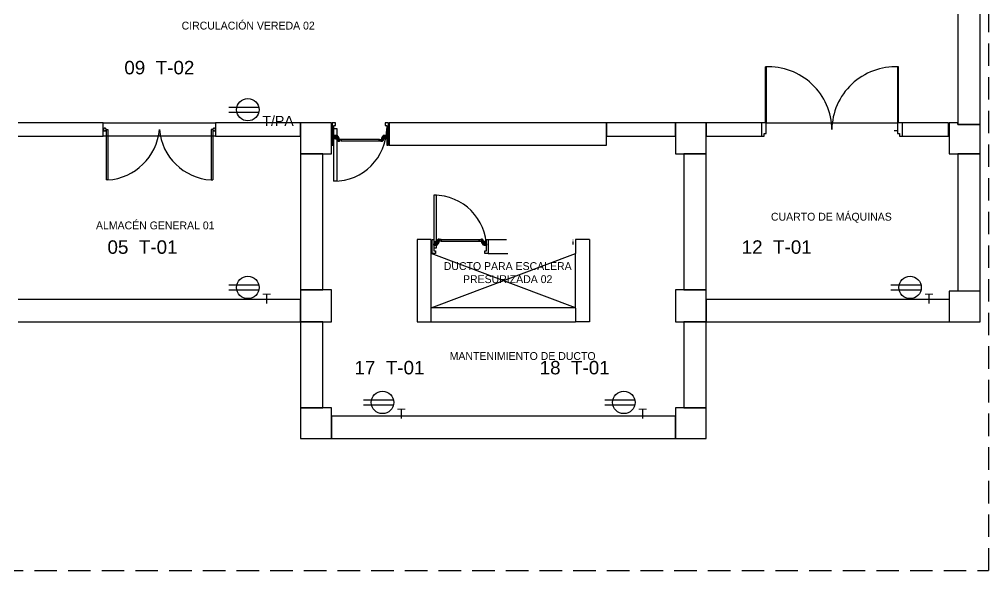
# Model space of a CAD drawing. Header units: metres. Extents: x 0 to 50, y 0 to 40.
# Drawn here: x 32.73 to 50, y 0 to 9.83 of the extents above; entities that cross this region are included whole.
import ezdxf

# ---------------------------------------------------------------- set-up
doc = ezdxf.new("R2010")
doc.units = ezdxf.units.M
doc.linetypes.add('dash', pattern=[0.6, 0.4, -0.2])
for name, color, linetype in [('ARQ-DUCTOS', 7, 'Continuous'), ('ARQ-LIMITE', 7, 'Continuous'), ('ARQ-MUROS', 7, 'Continuous'), ('ARQ-NOMBRES', 7, 'Continuous'), ('ARQ-PUERTAS', 7, 'Continuous'), ('EST-COLUMNAS', 7, 'Continuous'), ('EST-PLACAS', 7, 'Continuous')]:
    doc.layers.add(name, color=color, linetype=linetype)
doc.layers.add('IE-TOMAS-T01', color=1, linetype='Continuous', lineweight=30, true_color=0xbb2738)
doc.layers.add('IE-TOMAS-T02', color=5, linetype='Continuous', lineweight=30, true_color=0x1268b2)
doc.styles.add('EI_TEXTO', font='arial.ttf')

# ---------------------------------------------------------------- blocks, each defined once
blk = doc.blocks.new('IE_TN_M040')
at = {"color": 0, "lineweight": -2}
for p, q in [((-3.4, 0.45), (1.95, 0.45)), ((-3.4, -0.45), (1.95, -0.45))]:
    blk.add_line(p, q, dxfattribs=at)
blk.add_circle((0, 0), 2, dxfattribs=at)
at = {"color": 0, "style": 'EI_TEXTO', "flags": 1}
for tag in ['ALIMENTACION', 'TIPO', 'TABLERO', 'TENSION', 'SISTEMA', 'OBSERVACIONES', 'CONFIGURACION', 'CORRIENTE', 'CLASE_REFERENCIA', 'DESCRIPCION', 'MONTAJE', 'NORMA', 'PAGINA_DGE', 'NUM_TOMAS', 'ESTADO', 'FUENTE_CANTIDADES', 'IP']:
    blk.add_attdef(tag, (0, 0), '', height=2.5, dxfattribs=at)
at = {"color": 0, "style": 'EI_TEXTO'}
for tag, p in [('CODIGO', (10, 0.5)), ('DISTINTIVO', (2.9, -2.6)), ('CIRCUITO', (10, -3)), ('ALTURA', (10, -6.5)), ('NOTA_MONTAJE', (10, -10))]:
    blk.add_attdef(tag, p, '', height=2.5, dxfattribs=at)
blk = doc.blocks.new('IE_TN_EST110')
at = {"color": 0, "lineweight": -2}
for p, q in [((-3.4, 0.45), (1.95, 0.45)), ((-3.4, -0.45), (1.95, -0.45))]:
    blk.add_line(p, q, dxfattribs=at)
blk.add_circle((0, 0), 2, dxfattribs=at)
at = {"color": 0, "style": 'EI_TEXTO', "flags": 1}
for tag in ['ALIMENTACION', 'TIPO', 'TABLERO', 'TENSION', 'SISTEMA', 'OBSERVACIONES', 'CONFIGURACION', 'CORRIENTE', 'CLASE_REFERENCIA', 'DESCRIPCION', 'MONTAJE', 'NORMA', 'PAGINA_DGE', 'NUM_TOMAS', 'ESTADO', 'FUENTE_CANTIDADES', 'IP']:
    blk.add_attdef(tag, (0, 0), '', height=2.5, dxfattribs=at)
at = {"color": 0, "style": 'EI_TEXTO'}
for tag, p in [('CODIGO', (10, 0.5)), ('DISTINTIVO', (2.9, -2.6)), ('CIRCUITO', (10, -3)), ('ALTURA', (10, -6.5)), ('NOTA_MONTAJE', (10, -10))]:
    blk.add_attdef(tag, p, '', height=2.5, dxfattribs=at)

msp = doc.modelspace()

# ---------------------------------------------------------------- linework, layer by layer
at = {"layer": 'ARQ-DUCTOS', "color": 0, "lineweight": -2}
for p, q in [((40.07, 4.685), (42.64, 5.655)), ((42.64, 4.685), (40.07, 5.655))]:
    msp.add_line(p, q, dxfattribs=at)
at = {"layer": 'ARQ-LIMITE', "color": 0, "linetype": 'Dash', "lineweight": -2}
for p in [(50, 40), (0, 0)]:
    msp.add_line(p, (50, 0), dxfattribs=at)
at = {"layer": 'ARQ-MUROS', "color": 0, "lineweight": -2}
for p, q in [((34.225, 7.985), (32.71, 7.985)), ((34.225, 7.745), (34.225, 7.985)), ((34.225, 7.985), (36.225, 7.985)), ((37.74, 7.985), (36.225, 7.985)), ((36.225, 7.985), (36.225, 7.745)), ((37.74, 7.745), (37.74, 7.985)), ((44.42, 7.985), (43.19, 7.985)), ((44.42, 7.745), (44.42, 7.985)), ((45.957, 7.985), (44.97, 7.985)), ((44.97, 7.985), (44.97, 7.745)), ((45.957, 7.745), (45.957, 7.985)), ((46.037, 7.985), (48.377, 7.985)), ((49.285, 7.985), (48.457, 7.985)), ((48.457, 7.985), (48.457, 7.745)), ((49.285, 7.745), (49.285, 7.985)), ((32.71, 7.745), (34.225, 7.745)), ((36.225, 7.745), (34.225, 7.745)), ((36.225, 7.745), (37.74, 7.745)), ((43.19, 7.745), (44.42, 7.745)), ((44.97, 7.745), (45.957, 7.745)), ((48.457, 7.745), (49.285, 7.745)), ((41.085, 5.905), (41.41, 5.905)), ((42.6, 5.891), (42.6, 5.899)), ((42.6, 5.818), (42.6, 5.872)), ((41.085, 5.655), (41.434, 5.655)), ((37.74, 4.835), (32.71, 4.835)), ((37.74, 4.435), (37.74, 4.835)), ((32.71, 4.435), (37.74, 4.435))]:
    msp.add_line(p, q, dxfattribs=at)
at = {"layer": 'ARQ-PUERTAS', "color": 0, "lineweight": -2}
for p, q in [((46.022, 7.985), (46.022, 8.982)), ((46.037, 8.982), (46.022, 8.982)), ((46.037, 8.982), (46.037, 7.985)), ((48.378, 8.982), (48.378, 7.985)), ((48.378, 8.982), (48.392, 8.982)), ((48.392, 7.985), (48.392, 8.982)), ((38.365, 7.985), (38.305, 7.985)), ((38.305, 7.985), (38.305, 7.585)), ((38.365, 7.935), (38.365, 7.985)), ((39.305, 7.985), (39.245, 7.985)), ((39.245, 7.985), (39.245, 7.935)), ((39.305, 7.585), (39.305, 7.985)), ((46.037, 7.985), (45.957, 7.985)), ((46.037, 7.795), (46.037, 7.985)), ((48.457, 7.985), (48.377, 7.985)), ((48.377, 7.985), (48.377, 7.795)), ((34.275, 7.865), (34.275, 6.966)), ((34.275, 7.865), (34.305, 7.865)), ((34.305, 7.865), (34.305, 6.966)), ((36.145, 7.865), (36.145, 6.966)), ((36.175, 7.865), (36.145, 7.865)), ((36.175, 7.865), (36.175, 6.966)), ((38.335, 7.585), (38.335, 7.935)), ((38.335, 7.935), (38.365, 7.935)), ((38.335, 7.885), (38.385, 7.885)), ((38.335, 6.945), (38.335, 7.885)), ((38.385, 7.885), (38.385, 6.945)), ((39.245, 7.935), (39.275, 7.935)), ((39.275, 7.935), (39.275, 7.585)), ((46, 7.795), (46.037, 7.795)), ((46, 7.745), (46, 7.795)), ((48.367, 7.845), (48.317, 7.845)), ((48.377, 7.795), (48.415, 7.795)), ((48.415, 7.795), (48.415, 7.745)), ((38.363, 7.759), (38.336, 7.759)), ((38.336, 7.757), (38.336, 7.759)), ((38.363, 7.757), (38.336, 7.757)), ((38.336, 7.757), (38.336, 7.755)), ((38.336, 7.755), (38.363, 7.755)), ((38.336, 7.737), (38.336, 7.755)), ((38.363, 7.737), (38.336, 7.737)), ((38.336, 7.737), (38.336, 7.731)), ((38.363, 7.734), (38.336, 7.731)), ((38.336, 7.731), (38.336, 7.718)), ((38.363, 7.719), (38.336, 7.718)), ((38.336, 7.718), (38.336, 7.707)), ((38.363, 7.695), (38.336, 7.707)), ((38.363, 7.759), (38.363, 7.757)), ((38.364, 7.759), (38.363, 7.759)), ((38.363, 7.759), (38.363, 7.759)), ((38.363, 7.755), (38.363, 7.757)), ((38.363, 7.757), (38.363, 7.757)), ((38.364, 7.757), (38.363, 7.757)), ((38.363, 7.756), (38.363, 7.755)), ((38.363, 7.755), (38.363, 7.737)), ((38.364, 7.755), (38.363, 7.755)), ((38.363, 7.734), (38.363, 7.737)), ((38.364, 7.737), (38.363, 7.737)), ((38.363, 7.734), (38.363, 7.736)), ((38.363, 7.734), (38.363, 7.719)), ((38.363, 7.719), (38.363, 7.703)), ((38.364, 7.719), (38.363, 7.719)), ((38.363, 7.702), (38.363, 7.703)), ((38.363, 7.702), (38.363, 7.695)), ((38.363, 7.695), (38.364, 7.695)), ((38.364, 7.759), (38.364, 7.757)), ((38.364, 7.759), (38.364, 7.759)), ((38.385, 7.759), (38.364, 7.759)), ((38.364, 7.757), (38.364, 7.757)), ((38.364, 7.757), (38.364, 7.755)), ((38.385, 7.757), (38.364, 7.757)), ((38.364, 7.755), (38.364, 7.756)), ((38.364, 7.755), (38.364, 7.737)), ((38.364, 7.755), (38.385, 7.755)), ((38.364, 7.734), (38.364, 7.737)), ((38.385, 7.737), (38.364, 7.737)), ((38.364, 7.736), (38.364, 7.734)), ((38.364, 7.734), (38.364, 7.719)), ((38.385, 7.731), (38.364, 7.734)), ((38.364, 7.703), (38.364, 7.719)), ((38.37, 7.719), (38.364, 7.719)), ((38.385, 7.707), (38.364, 7.695)), ((38.364, 7.703), (38.364, 7.702)), ((38.364, 7.695), (38.364, 7.702)), ((38.37, 7.759), (38.37, 7.758)), ((38.381, 7.759), (38.37, 7.759)), ((38.37, 7.758), (38.381, 7.758)), ((38.37, 7.757), (38.385, 7.757)), ((38.37, 7.757), (38.37, 7.757)), ((38.37, 7.719), (38.37, 7.727)), ((38.381, 7.759), (38.385, 7.759)), ((38.385, 7.759), (38.395, 7.759)), ((38.385, 7.755), (38.385, 7.757)), ((38.385, 7.757), (38.385, 7.757)), ((38.385, 7.755), (38.385, 7.737)), ((38.385, 7.731), (38.385, 7.737)), ((38.385, 7.735), (38.388, 7.735)), ((38.385, 7.728), (38.385, 7.731)), ((38.385, 7.724), (38.385, 7.722)), ((38.385, 7.72), (38.385, 7.709)), ((38.385, 7.707), (38.385, 7.709)), ((38.388, 7.735), (38.397, 7.735)), ((38.404, 7.668), (38.419, 7.668)), ((38.41, 7.657), (38.418, 7.657)), ((38.418, 7.657), (38.429, 7.657)), ((38.419, 7.668), (38.427, 7.668)), ((38.42, 7.664), (38.42, 7.706)), ((38.427, 7.669), (38.427, 7.712)), ((38.436, 7.687), (38.427, 7.688)), ((38.429, 7.679), (38.428, 7.686)), ((38.429, 7.658), (38.437, 7.66)), ((38.429, 7.657), (38.43, 7.659)), ((38.43, 7.66), (38.43, 7.66)), ((38.439, 7.687), (38.437, 7.687)), ((38.44, 7.661), (38.438, 7.661)), ((38.463, 7.688), (38.439, 7.687)), ((38.464, 7.663), (38.44, 7.661)), ((38.463, 7.688), (38.464, 7.687)), ((39.147, 7.687), (38.464, 7.687)), ((38.464, 7.683), (38.464, 7.687)), ((38.464, 7.664), (39.147, 7.664)), ((38.464, 7.663), (38.465, 7.663)), ((39.146, 7.663), (39.145, 7.664)), ((39.147, 7.688), (39.146, 7.688)), ((39.146, 7.663), (39.171, 7.661)), ((39.147, 7.688), (39.172, 7.688)), ((39.147, 7.687), (39.147, 7.681)), ((39.171, 7.661), (39.173, 7.661)), ((39.172, 7.688), (39.174, 7.687)), ((39.173, 7.661), (39.181, 7.66)), ((39.183, 7.688), (39.175, 7.688)), ((39.181, 7.668), (39.181, 7.662)), ((39.181, 7.66), (39.181, 7.662)), ((39.181, 7.66), (39.181, 7.66)), ((39.181, 7.659), (39.182, 7.657)), ((39.182, 7.689), (39.182, 7.688)), ((39.182, 7.657), (39.193, 7.657)), ((39.184, 7.712), (39.184, 7.669)), ((39.184, 7.668), (39.191, 7.668)), ((39.191, 7.706), (39.191, 7.664)), ((39.191, 7.668), (39.207, 7.668)), ((39.193, 7.657), (39.201, 7.657)), ((39.214, 7.735), (39.223, 7.735)), ((39.216, 7.759), (39.226, 7.759)), ((39.223, 7.735), (39.224, 7.735)), ((39.224, 7.725), (39.224, 7.757)), ((39.224, 7.757), (39.224, 7.757)), ((39.224, 7.725), (39.224, 7.723)), ((39.224, 7.723), (39.224, 7.718)), ((39.245, 7.719), (39.224, 7.718)), ((39.224, 7.718), (39.224, 7.713)), ((39.226, 7.759), (39.23, 7.759)), ((39.245, 7.757), (39.226, 7.757)), ((39.245, 7.734), (39.226, 7.731)), ((39.228, 7.758), (39.227, 7.758)), ((39.227, 7.755), (39.245, 7.755)), ((39.245, 7.695), (39.227, 7.706)), ((39.245, 7.759), (39.23, 7.759)), ((39.245, 7.737), (39.23, 7.737)), ((39.245, 7.759), (39.245, 7.757)), ((39.247, 7.759), (39.245, 7.759)), ((39.245, 7.759), (39.245, 7.759)), ((39.245, 7.755), (39.245, 7.757)), ((39.245, 7.757), (39.245, 7.757)), ((39.247, 7.757), (39.245, 7.757)), ((39.245, 7.756), (39.245, 7.755)), ((39.245, 7.755), (39.245, 7.737)), ((39.247, 7.755), (39.245, 7.755)), ((39.245, 7.734), (39.245, 7.737)), ((39.247, 7.737), (39.245, 7.737)), ((39.245, 7.734), (39.245, 7.736)), ((39.245, 7.734), (39.245, 7.719)), ((39.245, 7.719), (39.245, 7.703)), ((39.247, 7.719), (39.245, 7.719)), ((39.245, 7.702), (39.245, 7.703)), ((39.245, 7.702), (39.245, 7.695)), ((39.245, 7.695), (39.247, 7.695)), ((39.274, 7.759), (39.247, 7.759)), ((39.247, 7.757), (39.247, 7.759)), ((39.247, 7.759), (39.247, 7.759)), ((39.247, 7.757), (39.247, 7.755)), ((39.274, 7.757), (39.247, 7.757)), ((39.247, 7.757), (39.247, 7.757)), ((39.247, 7.755), (39.247, 7.756)), ((39.247, 7.737), (39.247, 7.755)), ((39.247, 7.755), (39.274, 7.755)), ((39.247, 7.737), (39.247, 7.736)), ((39.247, 7.737), (39.247, 7.734)), ((39.274, 7.737), (39.247, 7.737)), ((39.247, 7.719), (39.247, 7.734)), ((39.274, 7.731), (39.247, 7.734)), ((39.274, 7.718), (39.247, 7.719)), ((39.247, 7.703), (39.247, 7.719)), ((39.274, 7.707), (39.247, 7.695)), ((39.247, 7.703), (39.247, 7.702)), ((39.247, 7.695), (39.247, 7.702)), ((39.274, 7.759), (39.274, 7.757)), ((39.274, 7.755), (39.274, 7.757)), ((39.274, 7.755), (39.274, 7.737)), ((39.274, 7.731), (39.274, 7.737)), ((39.274, 7.718), (39.274, 7.731)), ((39.274, 7.707), (39.274, 7.718)), ((45.957, 7.745), (46, 7.745)), ((48.415, 7.745), (48.457, 7.745)), ((38.305, 7.585), (38.335, 7.585)), ((39.275, 7.585), (39.305, 7.585)), ((34.305, 6.966), (34.275, 6.966)), ((36.145, 6.966), (36.175, 6.966)), ((38.385, 6.945), (38.335, 6.945)), ((40.115, 6.695), (40.115, 5.755)), ((40.165, 6.695), (40.115, 6.695)), ((40.165, 5.755), (40.165, 6.695)), ((40.085, 5.905), (40.115, 5.905)), ((40.085, 5.655), (40.085, 5.905)), ((40.115, 5.905), (40.115, 5.705)), ((40.199, 5.897), (40.184, 5.897)), ((40.198, 5.908), (40.19, 5.908)), ((40.209, 5.908), (40.198, 5.908)), ((40.207, 5.897), (40.199, 5.897)), ((40.2, 5.859), (40.2, 5.901)), ((40.207, 5.853), (40.207, 5.896)), ((40.207, 5.877), (40.216, 5.878)), ((40.209, 5.886), (40.208, 5.879)), ((40.21, 5.906), (40.209, 5.908)), ((40.217, 5.905), (40.209, 5.907)), ((40.209, 5.897), (40.209, 5.904)), ((40.21, 5.905), (40.21, 5.905)), ((40.219, 5.878), (40.217, 5.878)), ((40.22, 5.904), (40.218, 5.904)), ((40.243, 5.877), (40.219, 5.878)), ((40.244, 5.902), (40.22, 5.904)), ((40.243, 5.877), (40.244, 5.878)), ((40.244, 5.902), (40.245, 5.902)), ((40.927, 5.901), (40.244, 5.901)), ((40.244, 5.878), (40.244, 5.882)), ((40.244, 5.878), (40.927, 5.878)), ((40.926, 5.902), (40.925, 5.901)), ((40.926, 5.902), (40.951, 5.904)), ((40.927, 5.877), (40.926, 5.877)), ((40.927, 5.884), (40.927, 5.878)), ((40.927, 5.877), (40.952, 5.877)), ((40.951, 5.904), (40.953, 5.904)), ((40.952, 5.877), (40.954, 5.878)), ((40.961, 5.905), (40.953, 5.904)), ((40.955, 5.877), (40.963, 5.877)), ((40.962, 5.908), (40.961, 5.906)), ((40.961, 5.905), (40.961, 5.905)), ((40.961, 5.903), (40.961, 5.905)), ((40.973, 5.908), (40.962, 5.908)), ((40.962, 5.886), (40.963, 5.879)), ((40.962, 5.877), (40.962, 5.876)), ((40.971, 5.897), (40.964, 5.897)), ((40.964, 5.896), (40.964, 5.853)), ((40.971, 5.901), (40.971, 5.859)), ((40.987, 5.897), (40.971, 5.897)), ((40.981, 5.908), (40.973, 5.908)), ((41.055, 5.905), (41.085, 5.905)), ((41.055, 5.705), (41.055, 5.905)), ((41.085, 5.905), (41.085, 5.655)), ((40.115, 5.755), (40.165, 5.755)), ((40.115, 5.705), (40.145, 5.705)), ((40.143, 5.87), (40.116, 5.858)), ((40.116, 5.858), (40.116, 5.847)), ((40.116, 5.847), (40.143, 5.846)), ((40.116, 5.847), (40.116, 5.834)), ((40.116, 5.834), (40.143, 5.831)), ((40.116, 5.834), (40.116, 5.828)), ((40.116, 5.828), (40.143, 5.828)), ((40.116, 5.81), (40.116, 5.828)), ((40.143, 5.81), (40.116, 5.81)), ((40.116, 5.81), (40.116, 5.808)), ((40.116, 5.808), (40.143, 5.808)), ((40.116, 5.806), (40.116, 5.808)), ((40.116, 5.806), (40.143, 5.806)), ((40.144, 5.87), (40.143, 5.87)), ((40.143, 5.87), (40.143, 5.863)), ((40.143, 5.862), (40.143, 5.863)), ((40.143, 5.862), (40.143, 5.846)), ((40.143, 5.846), (40.143, 5.831)), ((40.143, 5.846), (40.144, 5.846)), ((40.143, 5.829), (40.143, 5.831)), ((40.143, 5.828), (40.143, 5.831)), ((40.143, 5.828), (40.143, 5.81)), ((40.143, 5.828), (40.144, 5.828)), ((40.143, 5.808), (40.143, 5.81)), ((40.143, 5.81), (40.143, 5.809)), ((40.143, 5.81), (40.144, 5.81)), ((40.143, 5.808), (40.143, 5.806)), ((40.143, 5.808), (40.143, 5.808)), ((40.143, 5.808), (40.144, 5.808)), ((40.143, 5.806), (40.144, 5.806)), ((40.143, 5.806), (40.143, 5.806)), ((40.144, 5.863), (40.144, 5.87)), ((40.165, 5.858), (40.144, 5.87)), ((40.144, 5.863), (40.144, 5.862)), ((40.144, 5.846), (40.144, 5.862)), ((40.144, 5.846), (40.144, 5.831)), ((40.144, 5.846), (40.15, 5.846)), ((40.144, 5.831), (40.165, 5.834)), ((40.144, 5.828), (40.144, 5.831)), ((40.144, 5.831), (40.144, 5.829)), ((40.144, 5.828), (40.144, 5.81)), ((40.144, 5.828), (40.165, 5.828)), ((40.144, 5.809), (40.144, 5.81)), ((40.144, 5.81), (40.144, 5.808)), ((40.165, 5.81), (40.144, 5.81)), ((40.144, 5.808), (40.144, 5.808)), ((40.144, 5.808), (40.144, 5.806)), ((40.144, 5.808), (40.165, 5.808)), ((40.144, 5.806), (40.144, 5.806)), ((40.144, 5.806), (40.165, 5.806)), ((40.145, 5.705), (40.145, 5.655)), ((40.15, 5.838), (40.15, 5.846)), ((40.15, 5.808), (40.165, 5.808)), ((40.15, 5.808), (40.15, 5.808)), ((40.15, 5.807), (40.15, 5.806)), ((40.161, 5.807), (40.15, 5.807)), ((40.15, 5.806), (40.161, 5.806)), ((40.165, 5.806), (40.161, 5.806)), ((40.165, 5.856), (40.165, 5.858)), ((40.165, 5.856), (40.165, 5.845)), ((40.165, 5.843), (40.165, 5.841)), ((40.165, 5.834), (40.165, 5.837)), ((40.165, 5.828), (40.165, 5.834)), ((40.168, 5.83), (40.165, 5.83)), ((40.165, 5.828), (40.165, 5.81)), ((40.165, 5.808), (40.165, 5.81)), ((40.165, 5.808), (40.165, 5.808)), ((40.175, 5.806), (40.165, 5.806)), ((40.177, 5.83), (40.168, 5.83)), ((41.003, 5.83), (40.994, 5.83)), ((41.006, 5.806), (40.996, 5.806)), ((41.004, 5.83), (41.003, 5.83)), ((41.004, 5.852), (41.004, 5.847)), ((41.004, 5.847), (41.025, 5.846)), ((41.004, 5.847), (41.004, 5.842)), ((41.004, 5.842), (41.004, 5.84)), ((41.004, 5.808), (41.004, 5.84)), ((41.004, 5.808), (41.004, 5.808)), ((41.006, 5.834), (41.025, 5.831)), ((41.006, 5.808), (41.025, 5.808)), ((41.01, 5.806), (41.006, 5.806)), ((41.025, 5.87), (41.007, 5.859)), ((41.025, 5.81), (41.007, 5.81)), ((41.007, 5.807), (41.008, 5.807)), ((41.01, 5.828), (41.025, 5.828)), ((41.01, 5.806), (41.025, 5.806)), ((41.027, 5.87), (41.025, 5.87)), ((41.025, 5.87), (41.025, 5.863)), ((41.025, 5.862), (41.025, 5.863)), ((41.025, 5.862), (41.025, 5.846)), ((41.025, 5.846), (41.025, 5.831)), ((41.025, 5.846), (41.027, 5.846)), ((41.025, 5.829), (41.025, 5.831)), ((41.025, 5.828), (41.025, 5.831)), ((41.025, 5.828), (41.025, 5.81)), ((41.025, 5.828), (41.027, 5.828)), ((41.025, 5.808), (41.025, 5.81)), ((41.025, 5.81), (41.025, 5.809)), ((41.025, 5.81), (41.027, 5.81)), ((41.025, 5.808), (41.025, 5.806)), ((41.025, 5.808), (41.025, 5.808)), ((41.025, 5.808), (41.027, 5.808)), ((41.025, 5.806), (41.027, 5.806)), ((41.025, 5.806), (41.025, 5.806)), ((41.025, 5.655), (41.025, 5.705)), ((41.025, 5.705), (41.055, 5.705)), ((41.054, 5.858), (41.027, 5.87)), ((41.027, 5.863), (41.027, 5.87)), ((41.027, 5.863), (41.027, 5.862)), ((41.027, 5.846), (41.027, 5.862)), ((41.027, 5.846), (41.054, 5.847)), ((41.027, 5.831), (41.027, 5.846)), ((41.027, 5.831), (41.054, 5.834)), ((41.027, 5.831), (41.027, 5.828)), ((41.027, 5.829), (41.027, 5.828)), ((41.027, 5.828), (41.054, 5.828)), ((41.027, 5.81), (41.027, 5.828)), ((41.027, 5.81), (41.027, 5.808)), ((41.054, 5.81), (41.027, 5.81)), ((41.027, 5.809), (41.027, 5.81)), ((41.027, 5.808), (41.054, 5.808)), ((41.027, 5.806), (41.027, 5.808)), ((41.027, 5.808), (41.027, 5.808)), ((41.027, 5.806), (41.054, 5.806)), ((41.027, 5.806), (41.027, 5.806)), ((41.054, 5.847), (41.054, 5.858)), ((41.054, 5.834), (41.054, 5.847)), ((41.054, 5.828), (41.054, 5.834)), ((41.054, 5.828), (41.054, 5.81)), ((41.054, 5.808), (41.054, 5.81)), ((41.054, 5.808), (41.054, 5.806)), ((40.145, 5.655), (40.085, 5.655)), ((41.085, 5.655), (41.025, 5.655))]:
    msp.add_line(p, q, dxfattribs=at)
at = {"layer": 'ARQ-PUERTAS', "color": 0, "lineweight": -2, "flags": 128}
for points in [[(38.429, 7.689), (38.428, 7.699), (38.427, 7.71)], [(38.427, 7.667), (38.428, 7.659), (38.429, 7.657)], [(38.437, 7.687), (38.436, 7.687), (38.436, 7.687)], [(38.438, 7.661), (38.437, 7.661), (38.437, 7.66)], [(38.464, 7.687), (38.466, 7.681), (38.467, 7.678), (38.468, 7.676)], [(38.465, 7.663), (38.467, 7.669), (38.468, 7.673), (38.468, 7.675)], [(39.146, 7.688), (39.144, 7.682), (39.143, 7.679), (39.143, 7.677)], [(39.145, 7.664), (39.143, 7.67), (39.143, 7.673), (39.143, 7.675)], [(39.173, 7.661), (39.173, 7.661), (39.173, 7.661)], [(39.174, 7.687), (39.175, 7.688), (39.175, 7.688)], [(39.184, 7.71), (39.183, 7.699), (39.182, 7.689)], [(39.182, 7.657), (39.183, 7.659), (39.184, 7.667)], [(39.224, 7.757), (39.225, 7.757), (39.226, 7.757)], [(39.227, 7.755), (39.228, 7.746), (39.23, 7.737)], [(40.209, 5.908), (40.208, 5.906), (40.207, 5.898)], [(40.207, 5.855), (40.208, 5.866), (40.209, 5.876)], [(40.217, 5.878), (40.216, 5.878), (40.216, 5.878)], [(40.218, 5.904), (40.217, 5.904), (40.217, 5.905)], [(40.244, 5.878), (40.246, 5.884), (40.247, 5.887), (40.248, 5.889)], [(40.245, 5.902), (40.247, 5.896), (40.248, 5.892), (40.248, 5.89)], [(40.925, 5.901), (40.923, 5.895), (40.923, 5.892), (40.923, 5.89)], [(40.926, 5.877), (40.924, 5.883), (40.923, 5.886), (40.923, 5.888)], [(40.953, 5.904), (40.953, 5.904), (40.953, 5.904)], [(40.954, 5.878), (40.955, 5.877), (40.955, 5.877)], [(40.964, 5.898), (40.963, 5.906), (40.962, 5.908)], [(40.962, 5.876), (40.963, 5.866), (40.964, 5.855)], [(41.006, 5.808), (41.005, 5.808), (41.004, 5.808)], [(41.01, 5.828), (41.008, 5.819), (41.007, 5.81)]]:
    msp.add_lwpolyline(points, dxfattribs=at)
at = {"layer": 'ARQ-PUERTAS', "color": 0, "lineweight": -2}
for centre, radius, start, end in [((46.078, 7.853), 1.13, 0.5916, 92.8072), ((48.337, 7.853), 1.13, 87.1928, 179.4084), ((34.25, 7.865), 0.025, 0, 180), ((34.25, 7.865), 0.025, 145.3367, 180), ((34.25, 7.865), 0.025, 180, 0), ((34.25, 7.865), 0.025, 180, -145.3367), ((34.25, 7.865), 0.025, 109.3015, 142.4111), ((34.25, 7.865), 0.025, -142.4111, -109.3015), ((34.25, 7.865), 0.025, 75, 108.5049), ((34.25, 7.865), 0.025, -105, -75), ((34.25, 7.865), 0.025, 37.5889, 70.6985), ((34.25, 7.865), 0.025, -70.6985, -37.5889), ((34.25, 7.865), 0.025, 0, 34.6633), ((34.25, 7.865), 0.025, -34.6633, 0), ((34.24, 7.953), 0.989, -86.2134, -5.1137), ((36.21, 7.953), 0.989, -174.8863, -93.7866), ((36.2, 7.865), 0.025, 0, 180), ((36.2, 7.865), 0.025, 145.3367, 180), ((36.2, 7.865), 0.025, 180, 0), ((36.2, 7.865), 0.025, -180, -145.3367), ((36.2, 7.865), 0.025, 109.3015, 142.4111), ((36.2, 7.865), 0.025, -142.4111, -109.3015), ((36.2, 7.865), 0.025, 75, 105), ((36.2, 7.865), 0.025, -105, -75), ((36.2, 7.865), 0.025, 37.5889, 70.6985), ((36.2, 7.865), 0.025, -70.6985, -37.5889), ((36.2, 7.865), 0.025, 0, 34.6633), ((36.2, 7.865), 0.025, -34.6633, 0), ((38.335, 7.885), 0.94, -90, 0), ((40.115, 5.755), 0.94, 0, 90)]:
    msp.add_arc(centre, radius, start, end, dxfattribs=at)
for centre, major_axis, start_param, end_param in [((38.428, 7.673), (-0.0008, 0.015), 3.714192, 5.173676), ((38.437, 7.674), (-0.0007, 0.0132), 1.972043, 3.714192), ((38.436, 7.674), (-0.0007, 0.0135), 2.928793, 3.714192), ((38.439, 7.674), (-0.0007, 0.0132), 3.146843, 3.714192), ((38.464, 7.675), (-0.0006, 0.0124), 2.928793, 3.714192), ((38.465, 7.675), (-0.0006, 0.0119), 2.608853, 3.714192), ((39.146, 7.676), (0.0006, 0.0119), 2.572338, 3.354392), ((39.147, 7.676), (0.0006, 0.0124), 2.568994, 3.354392), ((39.171, 7.674), (0.0007, 0.0132), 3.138918, 5.710586), ((39.174, 7.674), (0.0007, 0.0135), 2.568994, 3.354392), ((39.173, 7.674), (0.0007, 0.0132), 5.113256, 5.710586), ((39.182, 7.674), (0.0007, 0.0141), 0.86827, 2.568994), ((40.208, 5.892), (0.0008, 0.015), 4.251102, 5.710586), ((40.217, 5.891), (0.0007, 0.0132), 1.971664, 2.568994), ((40.216, 5.891), (0.0007, 0.0135), 5.710586, 0.212799), ((40.219, 5.891), (0.0007, 0.0132), 6.280511, 2.568994), ((40.244, 5.89), (0.0006, 0.0124), 5.710586, 0.212799), ((40.245, 5.89), (0.0006, 0.0119), 5.710586, 0.53274), ((40.926, 5.889), (-0.0006, 0.0119), 5.822598, 0.569255), ((40.927, 5.889), (-0.0006, 0.0124), 6.070386, 0.572599), ((40.951, 5.891), (-0.0007, 0.0132), 0.00525, 0.572599), ((40.953, 5.891), (-0.0007, 0.0132), 5.113635, 0.572599), ((40.954, 5.891), (-0.0007, 0.0135), 6.070386, 0.572599), ((40.962, 5.891), (-0.0007, 0.0141), 0.572599, 2.273323)]:
    msp.add_ellipse(centre, major_axis=major_axis, ratio=0.032529, start_param=start_param, end_param=end_param, dxfattribs=at)
for points in [[(38.385, 7.728), (38.383, 7.728), (38.377, 7.728), (38.372, 7.727), (38.37, 7.727)], [(38.37, 7.719), (38.37, 7.715), (38.37, 7.709), (38.37, 7.702), (38.37, 7.7), (38.37, 7.699)], [(38.37, 7.699), (38.372, 7.701), (38.377, 7.704), (38.382, 7.707), (38.385, 7.709)], [(38.381, 7.757), (38.381, 7.758), (38.381, 7.758), (38.381, 7.759)], [(38.381, 7.759), (38.381, 7.759), (38.381, 7.759), (38.381, 7.759), (38.381, 7.759)], [(38.384, 7.723), (38.384, 7.724), (38.384, 7.726), (38.383, 7.727)], [(38.384, 7.72), (38.384, 7.72), (38.384, 7.721), (38.384, 7.722), (38.384, 7.723)], [(38.385, 7.758), (38.385, 7.758), (38.385, 7.759), (38.385, 7.759)], [(38.385, 7.759), (38.385, 7.759), (38.385, 7.758), (38.385, 7.758)], [(38.393, 7.72), (38.392, 7.722), (38.39, 7.727), (38.388, 7.733), (38.388, 7.735)], [(38.388, 7.735), (38.388, 7.733), (38.39, 7.727), (38.392, 7.722), (38.393, 7.72)], [(38.401, 7.674), (38.399, 7.678), (38.395, 7.685), (38.393, 7.691), (38.391, 7.695)], [(38.407, 7.695), (38.404, 7.698), (38.399, 7.706), (38.395, 7.715), (38.393, 7.72)], [(38.393, 7.72), (38.395, 7.715), (38.399, 7.706), (38.404, 7.698), (38.407, 7.695)], [(38.395, 7.759), (38.395, 7.759), (38.395, 7.758), (38.394, 7.756), (38.394, 7.754), (38.394, 7.752), (38.395, 7.751)], [(38.411, 7.739), (38.409, 7.742), (38.404, 7.748), (38.399, 7.755), (38.396, 7.758), (38.395, 7.759)], [(38.395, 7.751), (38.395, 7.75), (38.395, 7.746), (38.396, 7.741), (38.397, 7.737), (38.397, 7.735)], [(38.397, 7.735), (38.398, 7.733), (38.399, 7.727), (38.401, 7.722), (38.402, 7.72)], [(38.402, 7.671), (38.402, 7.672), (38.401, 7.673), (38.401, 7.674), (38.401, 7.674)], [(38.402, 7.72), (38.404, 7.715), (38.407, 7.706), (38.412, 7.698), (38.414, 7.695)], [(38.403, 7.669), (38.403, 7.67), (38.403, 7.67), (38.403, 7.671), (38.402, 7.671)], [(38.404, 7.668), (38.404, 7.668), (38.404, 7.669), (38.403, 7.669), (38.403, 7.669)], [(38.41, 7.657), (38.409, 7.657), (38.408, 7.658), (38.406, 7.662), (38.405, 7.666), (38.404, 7.668)], [(38.411, 7.689), (38.41, 7.69), (38.409, 7.692), (38.408, 7.694), (38.407, 7.695)], [(38.407, 7.695), (38.408, 7.694), (38.409, 7.692), (38.41, 7.69), (38.411, 7.689)], [(38.423, 7.722), (38.421, 7.725), (38.417, 7.731), (38.413, 7.736), (38.411, 7.739)], [(38.418, 7.674), (38.418, 7.677), (38.416, 7.682), (38.413, 7.687), (38.411, 7.689)], [(38.411, 7.689), (38.413, 7.687), (38.416, 7.682), (38.418, 7.677), (38.418, 7.674)], [(38.414, 7.695), (38.416, 7.692), (38.418, 7.688), (38.421, 7.683), (38.423, 7.681)], [(38.418, 7.674), (38.418, 7.674), (38.418, 7.674), (38.418, 7.674), (38.418, 7.674)], [(38.418, 7.674), (38.418, 7.673), (38.419, 7.671), (38.419, 7.669), (38.419, 7.668)], [(38.418, 7.657), (38.418, 7.657), (38.419, 7.658), (38.419, 7.66), (38.42, 7.662)], [(38.419, 7.662), (38.419, 7.66), (38.419, 7.658), (38.418, 7.657), (38.418, 7.657)], [(38.42, 7.665), (38.42, 7.666), (38.42, 7.667), (38.419, 7.668)], [(38.419, 7.668), (38.419, 7.667), (38.42, 7.665), (38.42, 7.663), (38.419, 7.662)], [(38.42, 7.662), (38.42, 7.663), (38.42, 7.663), (38.42, 7.664)], [(38.426, 7.716), (38.426, 7.717), (38.425, 7.719), (38.424, 7.721), (38.423, 7.722)], [(38.423, 7.681), (38.424, 7.68), (38.425, 7.678), (38.426, 7.675), (38.426, 7.674)], [(38.427, 7.713), (38.427, 7.714), (38.427, 7.715), (38.426, 7.716)], [(38.426, 7.674), (38.426, 7.673), (38.427, 7.671), (38.427, 7.669), (38.427, 7.668)], [(38.427, 7.668), (38.427, 7.668), (38.427, 7.668), (38.427, 7.668), (38.427, 7.667)], [(39.188, 7.722), (39.187, 7.721), (39.186, 7.719), (39.185, 7.717), (39.184, 7.716)], [(39.184, 7.716), (39.184, 7.715), (39.184, 7.714), (39.184, 7.713)], [(39.184, 7.668), (39.184, 7.669), (39.184, 7.671), (39.184, 7.673), (39.185, 7.674)], [(39.184, 7.667), (39.184, 7.668), (39.184, 7.668), (39.184, 7.668), (39.184, 7.668)], [(39.185, 7.674), (39.185, 7.675), (39.186, 7.678), (39.187, 7.68), (39.188, 7.681)], [(39.2, 7.739), (39.198, 7.736), (39.194, 7.731), (39.19, 7.725), (39.188, 7.722)], [(39.188, 7.681), (39.189, 7.683), (39.192, 7.688), (39.195, 7.692), (39.197, 7.695)], [(39.192, 7.674), (39.192, 7.673), (39.192, 7.671), (39.191, 7.669), (39.191, 7.668)], [(39.191, 7.668), (39.192, 7.669), (39.192, 7.671), (39.192, 7.673), (39.192, 7.674)], [(39.191, 7.668), (39.191, 7.667), (39.191, 7.666), (39.191, 7.665)], [(39.191, 7.662), (39.191, 7.663), (39.191, 7.665), (39.191, 7.667), (39.191, 7.668)], [(39.191, 7.664), (39.191, 7.663), (39.191, 7.663), (39.191, 7.662)], [(39.191, 7.662), (39.191, 7.66), (39.192, 7.658), (39.192, 7.657), (39.193, 7.657)], [(39.193, 7.657), (39.193, 7.657), (39.192, 7.658), (39.192, 7.66), (39.191, 7.662)], [(39.2, 7.689), (39.198, 7.687), (39.195, 7.682), (39.193, 7.677), (39.192, 7.674)], [(39.192, 7.674), (39.192, 7.674), (39.192, 7.674), (39.192, 7.674), (39.192, 7.674)], [(39.192, 7.674), (39.192, 7.674), (39.192, 7.674), (39.192, 7.674), (39.193, 7.674)], [(39.193, 7.674), (39.193, 7.677), (39.195, 7.682), (39.198, 7.687), (39.2, 7.689)], [(39.197, 7.695), (39.199, 7.698), (39.203, 7.706), (39.207, 7.715), (39.209, 7.72)], [(39.216, 7.759), (39.215, 7.758), (39.212, 7.755), (39.206, 7.748), (39.202, 7.742), (39.2, 7.739)], [(39.204, 7.695), (39.203, 7.694), (39.202, 7.692), (39.2, 7.69), (39.2, 7.689)], [(39.2, 7.689), (39.2, 7.69), (39.202, 7.692), (39.203, 7.694), (39.204, 7.695)], [(39.207, 7.668), (39.206, 7.666), (39.204, 7.662), (39.202, 7.658), (39.201, 7.657), (39.201, 7.657)], [(39.218, 7.72), (39.216, 7.715), (39.211, 7.706), (39.206, 7.698), (39.204, 7.695)], [(39.204, 7.695), (39.207, 7.698), (39.212, 7.706), (39.216, 7.715), (39.218, 7.72)], [(39.208, 7.671), (39.208, 7.671), (39.208, 7.67), (39.207, 7.67), (39.207, 7.669)], [(39.207, 7.669), (39.207, 7.669), (39.207, 7.669), (39.207, 7.668), (39.207, 7.668)], [(39.21, 7.674), (39.21, 7.674), (39.209, 7.673), (39.209, 7.672), (39.208, 7.671)], [(39.209, 7.72), (39.209, 7.722), (39.211, 7.727), (39.213, 7.733), (39.214, 7.735)], [(39.22, 7.695), (39.218, 7.691), (39.215, 7.685), (39.212, 7.678), (39.21, 7.674)], [(39.214, 7.735), (39.214, 7.737), (39.215, 7.741), (39.216, 7.746), (39.216, 7.75), (39.216, 7.751)], [(39.216, 7.751), (39.216, 7.752), (39.216, 7.754), (39.216, 7.756), (39.216, 7.758), (39.216, 7.759), (39.216, 7.759)], [(39.223, 7.735), (39.222, 7.733), (39.22, 7.727), (39.219, 7.722), (39.218, 7.72)], [(39.218, 7.72), (39.219, 7.722), (39.221, 7.727), (39.222, 7.733), (39.223, 7.735)], [(39.223, 7.735), (39.224, 7.737), (39.224, 7.739), (39.224, 7.741)], [(39.226, 7.731), (39.226, 7.73), (39.225, 7.728), (39.225, 7.726), (39.224, 7.725)], [(39.224, 7.713), (39.225, 7.711), (39.226, 7.708), (39.227, 7.706), (39.227, 7.706)], [(39.226, 7.759), (39.226, 7.759), (39.226, 7.758), (39.226, 7.758)], [(39.226, 7.758), (39.226, 7.758), (39.226, 7.759), (39.226, 7.759)], [(39.226, 7.757), (39.226, 7.757), (39.226, 7.757), (39.227, 7.756), (39.227, 7.756), (39.227, 7.755)], [(39.23, 7.737), (39.229, 7.736), (39.229, 7.735), (39.227, 7.733), (39.227, 7.731), (39.226, 7.731)], [(39.23, 7.759), (39.23, 7.758), (39.23, 7.758), (39.23, 7.758)], [(39.23, 7.759), (39.23, 7.759), (39.23, 7.759), (39.23, 7.759), (39.23, 7.759)], [(39.23, 7.759), (39.23, 7.759), (39.23, 7.759), (39.23, 7.759)], [(40.171, 5.87), (40.173, 5.874), (40.175, 5.88), (40.179, 5.887), (40.181, 5.891)], [(40.181, 5.891), (40.181, 5.891), (40.181, 5.892), (40.182, 5.893), (40.182, 5.894)], [(40.182, 5.894), (40.183, 5.894), (40.183, 5.895), (40.183, 5.895), (40.183, 5.896)], [(40.183, 5.896), (40.183, 5.896), (40.184, 5.896), (40.184, 5.897), (40.184, 5.897)], [(40.184, 5.897), (40.185, 5.899), (40.186, 5.903), (40.188, 5.907), (40.189, 5.908), (40.19, 5.908)], [(40.187, 5.87), (40.188, 5.871), (40.189, 5.873), (40.19, 5.875), (40.191, 5.876)], [(40.191, 5.876), (40.19, 5.875), (40.189, 5.873), (40.188, 5.871), (40.187, 5.87)], [(40.191, 5.876), (40.193, 5.878), (40.196, 5.883), (40.198, 5.888), (40.198, 5.891)], [(40.198, 5.891), (40.198, 5.888), (40.196, 5.883), (40.193, 5.878), (40.191, 5.876)], [(40.203, 5.884), (40.201, 5.882), (40.198, 5.877), (40.196, 5.873), (40.194, 5.87)], [(40.2, 5.903), (40.199, 5.905), (40.199, 5.907), (40.198, 5.908), (40.198, 5.908)], [(40.198, 5.908), (40.198, 5.908), (40.199, 5.907), (40.199, 5.905), (40.199, 5.903)], [(40.199, 5.897), (40.199, 5.896), (40.199, 5.894), (40.198, 5.892), (40.198, 5.891)], [(40.198, 5.891), (40.198, 5.891), (40.198, 5.891), (40.198, 5.891), (40.198, 5.891)], [(40.199, 5.903), (40.2, 5.902), (40.2, 5.9), (40.199, 5.898), (40.199, 5.897)], [(40.199, 5.897), (40.2, 5.898), (40.2, 5.899), (40.2, 5.9)], [(40.2, 5.901), (40.2, 5.902), (40.2, 5.902), (40.2, 5.903)], [(40.206, 5.891), (40.206, 5.89), (40.205, 5.887), (40.204, 5.885), (40.203, 5.884)], [(40.207, 5.897), (40.207, 5.896), (40.207, 5.894), (40.206, 5.892), (40.206, 5.891)], [(40.207, 5.898), (40.207, 5.897), (40.207, 5.897), (40.207, 5.897), (40.207, 5.897)], [(40.964, 5.897), (40.964, 5.897), (40.964, 5.897), (40.964, 5.897), (40.964, 5.898)], [(40.965, 5.891), (40.964, 5.892), (40.964, 5.894), (40.964, 5.896), (40.964, 5.897)], [(40.968, 5.884), (40.967, 5.885), (40.966, 5.887), (40.965, 5.89), (40.965, 5.891)], [(40.977, 5.87), (40.975, 5.873), (40.972, 5.877), (40.969, 5.882), (40.968, 5.884)], [(40.973, 5.908), (40.972, 5.908), (40.972, 5.907), (40.971, 5.905), (40.971, 5.903)], [(40.971, 5.903), (40.972, 5.905), (40.972, 5.907), (40.973, 5.908), (40.973, 5.908)], [(40.971, 5.903), (40.971, 5.902), (40.971, 5.902), (40.971, 5.901)], [(40.971, 5.897), (40.971, 5.898), (40.971, 5.9), (40.971, 5.902), (40.971, 5.903)], [(40.971, 5.9), (40.971, 5.899), (40.971, 5.898), (40.971, 5.897)], [(40.971, 5.897), (40.971, 5.896), (40.972, 5.894), (40.972, 5.892), (40.972, 5.891)], [(40.972, 5.891), (40.972, 5.892), (40.972, 5.894), (40.972, 5.896), (40.971, 5.897)], [(40.972, 5.891), (40.972, 5.891), (40.972, 5.891), (40.972, 5.891), (40.972, 5.891)], [(40.972, 5.891), (40.973, 5.888), (40.975, 5.883), (40.978, 5.878), (40.98, 5.876)], [(40.973, 5.891), (40.972, 5.891), (40.972, 5.891), (40.972, 5.891), (40.972, 5.891)], [(40.98, 5.876), (40.978, 5.878), (40.975, 5.883), (40.973, 5.888), (40.973, 5.891)], [(40.98, 5.876), (40.98, 5.875), (40.982, 5.873), (40.983, 5.871), (40.984, 5.87)], [(40.984, 5.87), (40.983, 5.871), (40.982, 5.873), (40.98, 5.875), (40.98, 5.876)], [(40.981, 5.908), (40.981, 5.908), (40.982, 5.907), (40.984, 5.903), (40.986, 5.899), (40.987, 5.897)], [(40.987, 5.897), (40.987, 5.897), (40.987, 5.896), (40.987, 5.896), (40.987, 5.896)], [(40.987, 5.896), (40.987, 5.895), (40.988, 5.895), (40.988, 5.894), (40.988, 5.894)], [(40.988, 5.894), (40.989, 5.893), (40.989, 5.892), (40.99, 5.891), (40.99, 5.891)], [(40.99, 5.891), (40.992, 5.887), (40.995, 5.88), (40.998, 5.874), (41, 5.87)], [(40.15, 5.866), (40.15, 5.865), (40.15, 5.863), (40.15, 5.856), (40.15, 5.85), (40.15, 5.846)], [(40.165, 5.856), (40.162, 5.858), (40.157, 5.861), (40.152, 5.864), (40.15, 5.866)], [(40.15, 5.838), (40.152, 5.838), (40.157, 5.837), (40.163, 5.837), (40.165, 5.837)], [(40.161, 5.806), (40.161, 5.807), (40.161, 5.807), (40.161, 5.808)], [(40.161, 5.806), (40.161, 5.806), (40.161, 5.806), (40.161, 5.806), (40.161, 5.806)], [(40.163, 5.838), (40.164, 5.839), (40.164, 5.841), (40.164, 5.842)], [(40.164, 5.842), (40.164, 5.843), (40.164, 5.844), (40.164, 5.845), (40.164, 5.845)], [(40.165, 5.806), (40.165, 5.806), (40.165, 5.807), (40.165, 5.807)], [(40.165, 5.807), (40.165, 5.807), (40.165, 5.806), (40.165, 5.806)], [(40.168, 5.83), (40.168, 5.832), (40.17, 5.838), (40.172, 5.843), (40.173, 5.845)], [(40.173, 5.845), (40.172, 5.843), (40.17, 5.838), (40.168, 5.832), (40.168, 5.83)], [(40.173, 5.845), (40.175, 5.85), (40.179, 5.859), (40.184, 5.867), (40.187, 5.87)], [(40.187, 5.87), (40.184, 5.867), (40.179, 5.859), (40.175, 5.85), (40.173, 5.845)], [(40.175, 5.814), (40.174, 5.813), (40.174, 5.811), (40.174, 5.809), (40.175, 5.807), (40.175, 5.806), (40.175, 5.806)], [(40.177, 5.83), (40.177, 5.828), (40.176, 5.824), (40.175, 5.819), (40.175, 5.815), (40.175, 5.814)], [(40.175, 5.806), (40.176, 5.807), (40.179, 5.81), (40.184, 5.817), (40.189, 5.823), (40.191, 5.826)], [(40.182, 5.845), (40.181, 5.843), (40.179, 5.838), (40.178, 5.832), (40.177, 5.83)], [(40.194, 5.87), (40.192, 5.867), (40.187, 5.859), (40.184, 5.85), (40.182, 5.845)], [(40.191, 5.826), (40.193, 5.829), (40.197, 5.834), (40.201, 5.84), (40.203, 5.843)], [(40.203, 5.843), (40.204, 5.844), (40.205, 5.846), (40.206, 5.848), (40.206, 5.849)], [(40.206, 5.849), (40.207, 5.85), (40.207, 5.851), (40.207, 5.852)], [(40.964, 5.852), (40.964, 5.851), (40.964, 5.85), (40.964, 5.849)], [(40.964, 5.849), (40.965, 5.848), (40.966, 5.846), (40.967, 5.844), (40.968, 5.843)], [(40.968, 5.843), (40.97, 5.84), (40.974, 5.834), (40.978, 5.829), (40.98, 5.826)], [(40.989, 5.845), (40.987, 5.85), (40.983, 5.859), (40.979, 5.867), (40.977, 5.87)], [(40.98, 5.826), (40.982, 5.823), (40.986, 5.817), (40.992, 5.81), (40.995, 5.807), (40.996, 5.806)], [(40.984, 5.87), (40.986, 5.867), (40.991, 5.859), (40.996, 5.85), (40.998, 5.845)], [(40.998, 5.845), (40.996, 5.85), (40.992, 5.859), (40.987, 5.867), (40.984, 5.87)], [(40.994, 5.83), (40.993, 5.832), (40.991, 5.838), (40.989, 5.843), (40.989, 5.845)], [(40.996, 5.814), (40.996, 5.815), (40.996, 5.819), (40.995, 5.824), (40.994, 5.828), (40.994, 5.83)], [(40.996, 5.806), (40.996, 5.806), (40.996, 5.807), (40.996, 5.809), (40.996, 5.811), (40.996, 5.813), (40.996, 5.814)], [(40.998, 5.845), (40.999, 5.843), (41, 5.838), (41.002, 5.832), (41.003, 5.83)], [(41.003, 5.83), (41.002, 5.832), (41.001, 5.838), (40.999, 5.843), (40.998, 5.845)], [(41.004, 5.824), (41.004, 5.826), (41.004, 5.828), (41.003, 5.83)], [(41.007, 5.859), (41.007, 5.859), (41.006, 5.857), (41.005, 5.854), (41.004, 5.852)], [(41.004, 5.84), (41.005, 5.839), (41.005, 5.837), (41.006, 5.835), (41.006, 5.834)], [(41.006, 5.834), (41.007, 5.834), (41.007, 5.832), (41.009, 5.83), (41.009, 5.829), (41.01, 5.828)], [(41.007, 5.81), (41.007, 5.809), (41.007, 5.809), (41.006, 5.808), (41.006, 5.808), (41.006, 5.808)], [(41.006, 5.807), (41.006, 5.807), (41.006, 5.806), (41.006, 5.806)], [(41.006, 5.806), (41.006, 5.806), (41.006, 5.807), (41.006, 5.807)], [(41.01, 5.807), (41.01, 5.807), (41.01, 5.807), (41.01, 5.806)], [(41.01, 5.806), (41.01, 5.806), (41.01, 5.806), (41.01, 5.806), (41.01, 5.806)]]:
    msp.add_open_spline(points, degree=3, dxfattribs=at)
for points, knots in [([(38.388, 7.735), (38.387, 7.737), (38.386, 7.741), (38.386, 7.745), (38.385, 7.748), (38.385, 7.749)], [0, 0, 0, 0, 0.3333333, 0.6666667, 0.8492094, 0.8492094, 0.8492094, 0.8492094]), ([(38.385, 7.748), (38.385, 7.747), (38.386, 7.745), (38.386, 7.741), (38.387, 7.737), (38.388, 7.735)], [0.2039834, 0.2039834, 0.2039834, 0.2039834, 0.3333333, 0.6666667, 1, 1, 1, 1]), ([(38.391, 7.695), (38.39, 7.698), (38.387, 7.705), (38.386, 7.713), (38.385, 7.716)], [0, 0, 0, 0, 0.5, 0.8628194, 0.8628194, 0.8628194, 0.8628194]), ([(38.419, 7.669), (38.419, 7.669), (38.419, 7.671), (38.419, 7.673), (38.418, 7.674)], [0.11269, 0.11269, 0.11269, 0.11269, 0.5, 1, 1, 1, 1]), ([(39.225, 7.712), (39.224, 7.71), (39.223, 7.704), (39.221, 7.698), (39.22, 7.695)], [0.2898785, 0.2898785, 0.2898785, 0.2898785, 0.5, 1, 1, 1, 1]), ([(39.225, 7.742), (39.224, 7.741), (39.224, 7.739), (39.223, 7.737), (39.223, 7.735)], [0.5889567, 0.5889567, 0.5889567, 0.5889567, 0.6666667, 1, 1, 1, 1]), ([(40.198, 5.891), (40.199, 5.892), (40.199, 5.894), (40.199, 5.896), (40.199, 5.896)], [0, 0, 0, 0, 0.5, 0.88731, 0.88731, 0.88731, 0.88731]), ([(40.165, 5.849), (40.166, 5.852), (40.167, 5.86), (40.17, 5.867), (40.171, 5.87)], [0.1371806, 0.1371806, 0.1371806, 0.1371806, 0.5, 1, 1, 1, 1]), ([(40.165, 5.816), (40.165, 5.817), (40.166, 5.82), (40.166, 5.824), (40.167, 5.828), (40.168, 5.83)], [0.1507906, 0.1507906, 0.1507906, 0.1507906, 0.3333333, 0.6666667, 1, 1, 1, 1]), ([(40.168, 5.83), (40.167, 5.828), (40.166, 5.824), (40.166, 5.82), (40.165, 5.818), (40.165, 5.817)], [0, 0, 0, 0, 0.3333333, 0.6666667, 0.7960166, 0.7960166, 0.7960166, 0.7960166]), ([(41, 5.87), (41.001, 5.867), (41.003, 5.861), (41.004, 5.855), (41.005, 5.853)], [0, 0, 0, 0, 0.5, 0.7101215, 0.7101215, 0.7101215, 0.7101215]), ([(41.003, 5.83), (41.003, 5.828), (41.004, 5.826), (41.004, 5.824), (41.005, 5.823)], [0, 0, 0, 0, 0.3333333, 0.4110433, 0.4110433, 0.4110433, 0.4110433]), ([(41.01, 5.806), (41.01, 5.806), (41.01, 5.806), (41.01, 5.806), (41.01, 5.807), (41.01, 5.808), (41.01, 5.808)], [0.1666667, 0.1666667, 0.1666667, 0.1666667, 0.3333333, 0.5, 0.6666667, 1, 1, 1, 1])]:
    msp.add_open_spline(points, degree=3, knots=knots, dxfattribs=at)
at = {"layer": 'EST-COLUMNAS', "color": 0, "lineweight": -2}
for p, q in [((38.29, 7.985), (37.74, 7.985)), ((37.74, 7.985), (37.74, 7.435)), ((38.29, 7.435), (38.29, 7.985)), ((44.97, 7.985), (44.42, 7.985)), ((44.42, 7.985), (44.42, 7.435)), ((44.97, 7.435), (44.97, 7.985)), ((49.45, 7.985), (49.3, 7.985)), ((49.3, 7.985), (49.3, 7.435)), ((49.45, 7.955), (49.45, 7.985)), ((49.85, 7.955), (49.45, 7.955)), ((49.85, 7.435), (49.85, 7.955)), ((37.74, 7.435), (38.14, 7.435)), ((38.14, 7.435), (38.29, 7.435)), ((44.42, 7.435), (44.57, 7.435)), ((44.57, 7.435), (44.97, 7.435)), ((49.3, 7.435), (49.85, 7.435)), ((38.14, 5.005), (37.74, 5.005)), ((37.74, 5.005), (37.74, 4.435)), ((38.29, 5.005), (38.14, 5.005)), ((38.29, 4.435), (38.29, 5.005)), ((44.57, 5.005), (44.42, 5.005)), ((44.42, 5.005), (44.42, 4.435)), ((44.97, 5.005), (44.57, 5.005)), ((44.97, 4.835), (44.97, 5.005)), ((49.85, 4.985), (49.3, 4.985)), ((49.3, 4.985), (49.3, 4.435)), ((49.85, 4.435), (49.85, 4.985)), ((44.97, 4.435), (44.97, 4.835)), ((37.74, 4.435), (38.14, 4.435)), ((38.14, 4.435), (38.29, 4.435)), ((44.42, 4.435), (44.57, 4.435)), ((44.57, 4.435), (44.97, 4.435)), ((49.3, 4.435), (49.85, 4.435)), ((38.14, 2.905), (37.74, 2.905)), ((37.74, 2.905), (37.74, 2.355)), ((38.29, 2.905), (38.14, 2.905)), ((38.29, 2.755), (38.29, 2.905)), ((44.57, 2.905), (44.42, 2.905)), ((44.42, 2.905), (44.42, 2.755)), ((44.97, 2.905), (44.57, 2.905)), ((44.97, 2.355), (44.97, 2.905)), ((38.29, 2.355), (38.29, 2.755)), ((44.42, 2.755), (44.42, 2.355)), ((37.74, 2.355), (38.29, 2.355)), ((44.42, 2.355), (44.97, 2.355))]:
    msp.add_line(p, q, dxfattribs=at)
at = {"layer": 'EST-PLACAS', "color": 0, "lineweight": -2}
for p, q in [((49.45, 10.865), (49.45, 7.985)), ((49.85, 7.955), (49.85, 10.865)), ((43.19, 7.985), (39.32, 7.985)), ((39.32, 7.985), (39.32, 7.585)), ((43.19, 7.585), (43.19, 7.985)), ((43.19, 7.985), (43.19, 7.745)), ((49.45, 7.985), (49.45, 7.955)), ((49.45, 7.955), (49.85, 7.955)), ((37.74, 7.435), (37.74, 5.005)), ((38.14, 7.435), (37.74, 7.435)), ((38.14, 5.005), (38.14, 7.435)), ((39.32, 7.585), (43.19, 7.585)), ((44.57, 7.435), (44.57, 5.005)), ((44.97, 7.435), (44.57, 7.435)), ((44.97, 5.005), (44.97, 7.435)), ((49.85, 7.435), (49.45, 7.435)), ((49.45, 7.435), (49.45, 4.985)), ((49.85, 4.985), (49.85, 7.435)), ((40.07, 5.905), (39.82, 5.905)), ((39.82, 5.905), (39.82, 4.435)), ((40.07, 4.685), (40.07, 5.905)), ((42.64, 5.905), (42.64, 5.655)), ((42.89, 5.905), (42.64, 5.905)), ((42.89, 5.905), (42.89, 4.435)), ((42.64, 4.685), (42.64, 5.655)), ((37.74, 5.005), (38.14, 5.005)), ((44.57, 5.005), (44.97, 5.005)), ((42.64, 4.685), (40.07, 4.685)), ((40.07, 4.439), (40.07, 4.681)), ((42.64, 4.681), (42.64, 4.439)), ((49.3, 4.835), (44.97, 4.835)), ((44.97, 4.835), (44.97, 4.435)), ((37.74, 4.435), (37.74, 2.905)), ((38.14, 4.435), (37.74, 4.435)), ((38.14, 2.905), (38.14, 4.435)), ((39.82, 4.435), (40.07, 4.435)), ((40.07, 4.435), (42.64, 4.435)), ((42.89, 4.435), (42.64, 4.435)), ((44.57, 4.435), (44.57, 2.905)), ((44.97, 4.435), (44.57, 4.435)), ((44.97, 2.905), (44.97, 4.435)), ((44.97, 4.435), (49.3, 4.435)), ((37.74, 2.905), (38.14, 2.905)), ((44.57, 2.905), (44.97, 2.905)), ((44.42, 2.755), (38.29, 2.755)), ((38.29, 2.755), (38.29, 2.355)), ((44.42, 2.355), (44.42, 2.755)), ((38.29, 2.355), (44.42, 2.355))]:
    msp.add_line(p, q, dxfattribs=at)

# ---------------------------------------------------------------- block references
at = {"layer": 'IE-TOMAS-T01'}
ref = msp.add_blockref('IE_TN_M040', (36.8, 5.05), dxfattribs=dict(at, xscale=0.1, yscale=0.1, zscale=0.1))
ref.add_attrib('CODIGO', '05  T-01', (34.3, 5.65), dxfattribs={"color": 0, "height": 0.24, "style": 'EI_TEXTO'})
ref.add_attrib('DISTINTIVO', 'T', (37.06, 4.76), dxfattribs={"color": 0, "height": 0.18, "style": 'EI_TEXTO'})
ref = msp.add_blockref('IE_TN_M040', (48.6, 5.05), dxfattribs=dict(at, xscale=0.1, yscale=0.1, zscale=0.1))
ref.add_attrib('CODIGO', '12  T-01', (45.6, 5.65), dxfattribs={"color": 0, "height": 0.24, "style": 'EI_TEXTO'})
ref.add_attrib('DISTINTIVO', 'T', (48.86, 4.76), dxfattribs={"color": 0, "height": 0.18, "style": 'EI_TEXTO'})
ref = msp.add_blockref('IE_TN_M040', (39.2, 3), dxfattribs=dict(at, xscale=0.1, yscale=0.1, zscale=0.1))
ref.add_attrib('CODIGO', '17  T-01', (38.7, 3.5), dxfattribs={"color": 0, "height": 0.24, "style": 'EI_TEXTO'})
ref.add_attrib('DISTINTIVO', 'T', (39.46, 2.71), dxfattribs={"color": 0, "height": 0.18, "style": 'EI_TEXTO'})
ref = msp.add_blockref('IE_TN_M040', (43.5, 3), dxfattribs=dict(at, xscale=0.1, yscale=0.1, zscale=0.1))
ref.add_attrib('CODIGO', '18  T-01', (42, 3.5), dxfattribs={"color": 0, "height": 0.24, "style": 'EI_TEXTO'})
ref.add_attrib('DISTINTIVO', 'T', (43.76, 2.71), dxfattribs={"color": 0, "height": 0.18, "style": 'EI_TEXTO'})
at = {"layer": 'IE-TOMAS-T02'}
ref = msp.add_blockref('IE_TN_EST110', (36.8, 8.22), dxfattribs=dict(at, xscale=0.1, yscale=0.1, zscale=0.1))
ref.add_attrib('CODIGO', '09  T-02', (34.6, 8.85), dxfattribs={"color": 0, "height": 0.24, "style": 'EI_TEXTO'})
ref.add_attrib('DISTINTIVO', 'T/PA', (37.06, 7.93), dxfattribs={"color": 0, "height": 0.18, "style": 'EI_TEXTO'})

# ---------------------------------------------------------------- texts
at = {"layer": 'ARQ-NOMBRES', "color": 0, "lineweight": -2, "char_height": 0.14, "attachment_point": 5}
for s, insert in [('CIRCULACIÓN VEREDA 02', (36.807, 9.718)), ('CUARTO DE MÁQUINAS', (47.198, 6.292)), ('ALMACÉN GENERAL 01', (35.151, 6.155)), ('DUCTO PARA ESCALERA\\PPRESURIZADA 02', (41.431, 5.313)), ('MANTENIMIENTO DE DUCTO', (41.697, 3.826))]:
    msp.add_mtext(s, dxfattribs=dict(at, insert=insert))

doc.saveas('drawing.dxf')
